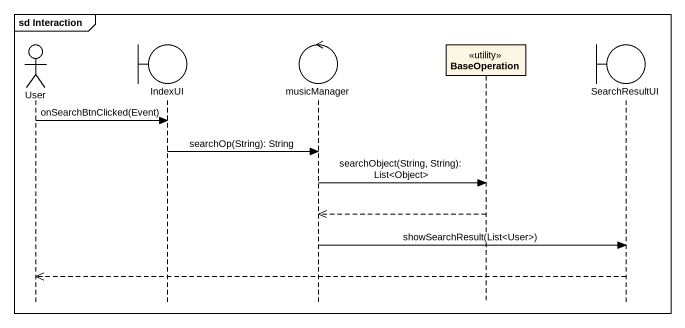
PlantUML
@startuml
mainframe sd Interaction
hide footbox
actor User
boundary IndexUI
control musicManager
participant BaseOperation <<utility>>
boundary SearchResultUI

User -> IndexUI : onSearchBtnClicked(Event)
IndexUI -> musicManager : searchOp(String): String
musicManager -> BaseOperation : searchObject(String, String): List<Object>
BaseOperation -->> musicManager
musicManager -> SearchResultUI : showSearchResult(List<User>)
SearchResultUI -->> User
@enduml
